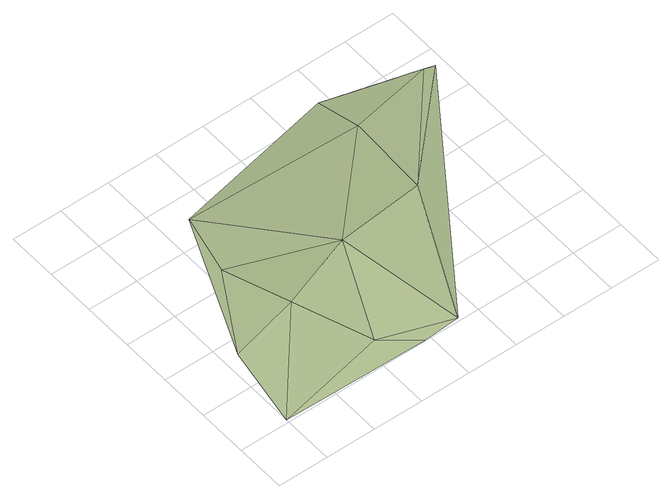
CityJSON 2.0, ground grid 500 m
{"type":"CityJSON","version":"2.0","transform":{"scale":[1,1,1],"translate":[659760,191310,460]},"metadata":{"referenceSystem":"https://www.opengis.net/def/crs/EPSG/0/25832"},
"CityObjects":{
"terrain1":{"type":"TINRelief","attributes":{"name":"TIN","lod":1},"geometry":[{"type":"CompositeSurface","lod":"1","boundaries":[[[0,1,2]],[[3,1,0]],[[4,0,2]],[[5,6,1]],[[4,2,7]],[[3,5,1]],[[4,7,8]],[[9,10,6]],[[6,8,7]],[[11,12,13]],[[13,12,10]],[[9,13,10]],[[10,12,8]],[[11,13,9]],[[6,10,8]],[[5,9,6]],[[6,7,2]],[[1,6,2]],[[5,11,9]]]}]}
},
"vertices":[
[2,32,9],[1120,270,9],[738,886,209],[1438,4,13],[86,780,111],[1784,0,56],[1496,1162,209],[566,1596,109],[734,2234,57],[2354,1248,207],[2438,2136,121],[3350,2252,121],[2400,2606,14],[3244,2282,131]
]}
